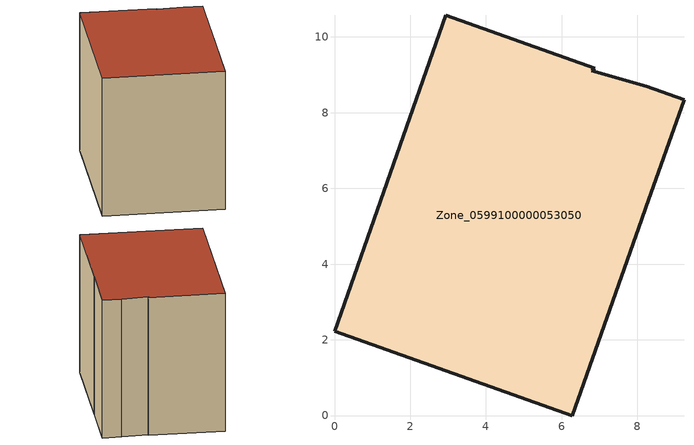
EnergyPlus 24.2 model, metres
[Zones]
Zone_0599100000053050
 floor ground (C_G): 6.28,0 0,2.23 2.94,10.57 6.87,9.18 6.79,9.11 8.23,8.69 9.23,8.34 8.22,5.49 8.11,5.18 z0.47
 wall outside (C_F): 0,2.23 6.28,0 8.11,5.18 8.22,5.49 9.23,8.34 8.23,8.69 6.79,9.11 6.87,9.18 2.94,10.57 0,2.23 z0.47:8.56
 roof outside (C_R): 2.94,10.57 0,2.23 6.28,0 8.11,5.18 8.22,5.49 9.23,8.34 8.23,8.69 6.79,9.11 6.87,9.18 z8.56
[BUILDING]
Pand.0599100000053050: North Axis=0; Terrain=City; Loads Convergence Tolerance Value=0.04; Temperature Convergence Tolerance Value=0.4; Solar Distribution=FullExterior; Maximum Number of Warmup Days=25; Minimum Number of Warmup Days=1
[Site:Location]
Rotterdam.The.Hague.AP_ZH_NLD Design_Conditions: Latitude=51.96; Longitude=4.45; Time Zone=1; Elevation=-4.5
[SITE:GROUNDTEMPERATURE:BUILDINGSURFACE]
18, 18, 18, 18, 18, 18, 18, 18, 18, 18, 18, 18
[MATERIAL] Thermal Absorptance=0.9; Solar Absorptance=0.7; Visible Absorptance=0.7
Name | Roughness | Thickness | Conductivity | Density | Specific Heat
G.TC.1965-1974 | MediumSmooth | 0.15 | 0.882353 | 540 | 1210
F.TC.1965-1974 | Rough | 0.3 | 0.697674 | 1920 | 840
R.TC.1965-1974 | MediumRough | 0.2 | 0.232558 | 1500 | 1000
[CONSTRUCTION]
C_G: G.TC.1965-1974
C_F: F.TC.1965-1974
C_R: R.TC.1965-1974
[ZONE]
Zone_0599100000053050: Type=1; Multiplier=1; Ceiling Height=Autocalculate; Volume=Autocalculate; Floor Area=autocalculate; Part of Total Floor Area=Yes
[ZONEINFILTRATION:DESIGNFLOWRATE]
Infil_Zone_0599100000053050: Zone or ZoneList or Space or SpaceList=Zone_0599100000053050; Schedule=AlwaysOn; Design Flow Rate Calculation Method=Flow/Area; Flow Rate per Floor Area=0.003; Constant Term Coefficient=1; Temperature Term Coefficient=0; Velocity Term Coefficient=0; Velocity Squared Term Coefficient=0
[HVACTEMPLATE:ZONE:IDEALLOADSAIRSYSTEM]
Zone_0599100000053050: Maximum Heating Supply Air Temperature=50; Minimum Cooling Supply Air Temperature=13; Maximum Heating Supply Air Humidity Ratio=0.0156; Minimum Cooling Supply Air Humidity Ratio=0.0077; Heating Limit=NoLimit; Cooling Limit=NoLimit; Dehumidification Control Type=ConstantSensibleHeatRatio; Cooling Sensible Heat Ratio=0.7; Dehumidification Setpoint=60; Humidification Control Type=None; Humidification Setpoint=30; Outdoor Air Method=None; Outdoor Air Flow Rate per Person=0.00944; Outdoor Air Flow Rate per Zone Floor Area=0; Outdoor Air Flow Rate per Zone=0; Demand Controlled Ventilation Type=None; Outdoor Air Economizer Type=NoEconomizer; Heat Recovery Type=None; Sensible Heat Recovery Effectiveness=0.7; Latent Heat Recovery Effectiveness=0.65
[ZONECONTROL:THERMOSTAT]
ThermostatControl_Zone_0599100000053050: Zone or ZoneList=Zone_0599100000053050; Control Type Schedule=DualSetpointControlType; Control 1=Thermostat_Zone_0599100000053050; Temperature Difference Between Cutout And Setpoint=0
[THERMOSTATSETPOINT:DUALSETPOINT]
Thermostat_Zone_0599100000053050: Heating Setpoint Temperature Schedule=HeatingSetpoint_Zone_0599100000053050; Cooling Setpoint Temperature Schedule=CoolingSetpoint_Zone_0599100000053050
[SCHEDULE:COMPACT]
HeatingSetpoint_Zone_0599100000053050: Through: 12/31, For: AllDays, Until: 24:00, 21
CoolingSetpoint_Zone_0599100000053050: Through: 12/31, For: AllDays, Until: 24:00, 24
DualSetpointControlType: Through: 12/31, For: AllDays, Until: 24:00, 4
AlwaysOn: Through: 12/31, For: AllDays, Until: 24:00, 1
